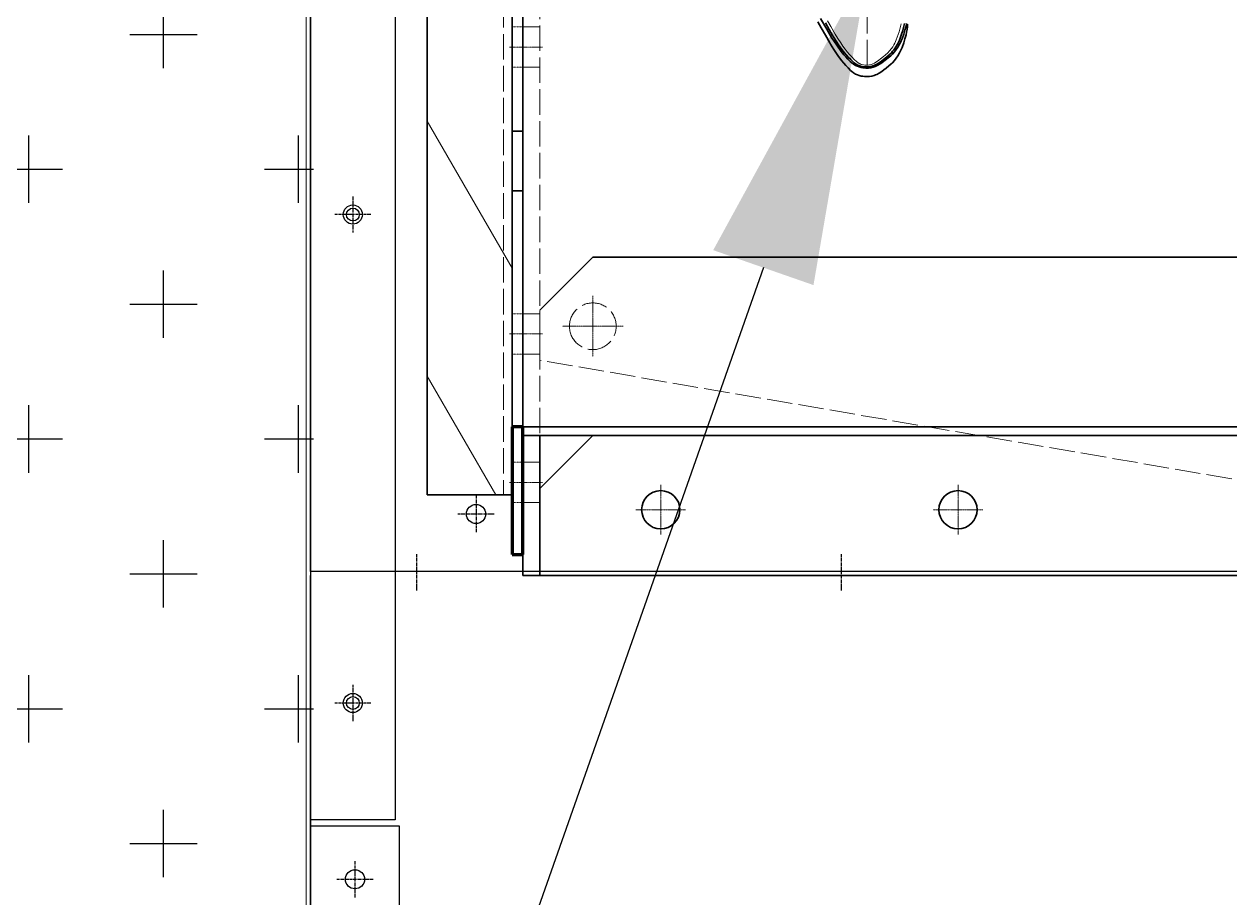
# Model space of a CAD drawing. Header units: millimetres. Extents: x 4398 to 33805, y 3079 to 23874.
# Drawn here: x 13614 to 14182, y 10170 to 10582 of the extents above; entities that cross this region are included whole.
import ezdxf

# ---------------------------------------------------------------- set-up
doc = ezdxf.new("R2010")
doc.units = ezdxf.units.MM
for name, pattern in [('CENTER', [2, 1.25, -0.25, 0.25, -0.25]), ('DASHDOT', [18.5, 12, -3, 0.5, -3]), ('DASHED', [15, 12, -3])]:
    doc.linetypes.add(name, pattern=pattern)
doc.layers.add('center', color=1, linetype='CENTER')
doc.layers.add('냉각탑_dim', color=1, linetype='Continuous')

# ---------------------------------------------------------------- blocks, each defined once
blk = doc.blocks.new('A$C55E021B5')
at = {"color": 7, "lineweight": 35}
for p, q in [((1375, 38.5), (1375, 2102.5)), ((1415, 2102.5), (1415, 38.5)), ((1370, 2070.5), (1370, 209.79)), ((1370, 2070.5), (1370, 209.79)), ((1375, 70.5), (1375, 2070.5)), ((1375, 2070.5), (1375, 209.79)), ((753, 150.5), (1337, 150.5)), ((1370, 70.5), (720, 70.5)), ((720, 66.5), (1370, 66.5)), ((753, 66.5), (1337, 66.5)), ((728, 0.5), (1362, 0.5))]:
    blk.add_line(p, q, dxfattribs=at)
at = {"color": 7, "linetype": 'DASHED', "lineweight": 13}
for p, q in [((1362, 2074.5), (1362, 66.5)), ((1370, 2074.5), (1370, 66.5)), ((1379, 1050.5), (1379, 38.5)), ((1207.82, 240.77), (1207.82, 897.17)), ((770, 0.5), (1362, 101.88))]:
    blk.add_line(p, q, dxfattribs=at)
at = {"color": 7, "linetype": 'DASHED', "lineweight": 13, "ltscale": 0.013334}
for p, q in [((1370, 258.88), (1362, 258.88)), ((1370, 239.88), (1362, 239.88)), ((1370, 123.78), (1362, 123.78)), ((1370, 104.78), (1362, 104.78)), ((1370, 53.85), (1362, 53.85)), ((1370, 34.85), (1362, 34.85))]:
    blk.add_line(p, q, dxfattribs=at)
at = {"color": 7, "linetype": 'DASHED', "lineweight": 13, "ltscale": 0.008333}
for p, q in [((1375, 258.88), (1370, 258.88)), ((1375, 239.88), (1370, 239.88)), ((1375, 123.78), (1370, 123.78)), ((1375, 104.78), (1370, 104.78)), ((1375, 53.85), (1370, 53.85)), ((1375, 34.85), (1370, 34.85))]:
    blk.add_line(p, q, dxfattribs=at)
at = {"color": 7, "linetype": 'DASHDOT', "lineweight": 13, "ltscale": 0.025999}
for p, q in [((1376.3, 249.38), (1360.7, 249.38)), ((1376.3, 114.28), (1360.7, 114.28)), ((1376.3, 44.35), (1360.7, 44.35))]:
    blk.add_line(p, q, dxfattribs=at)
at = {"color": 7, "lineweight": 13, "ltscale": 0.133334}
blk.add_line((1415, 214.47), (1375, 145.19), dxfattribs=at)
at = {"color": 7, "linetype": 'DASHED', "lineweight": 13, "ltscale": 0.046905}
blk.add_line((1370, 209.79), (1370, 181.64), dxfattribs=at)
at = {"color": 7, "lineweight": 35, "ltscale": 0.046905}
for p, q in [((1370, 181.64), (1370, 209.79)), ((1375, 181.64), (1375, 209.79))]:
    blk.add_line(p, q, dxfattribs=at)
at = {"color": 7, "lineweight": 35, "ltscale": 0.008333}
for p, q in [((1370, 209.79), (1375, 209.79)), ((1370, 181.64), (1375, 181.64)), ((1375, 70.5), (1370, 70.5)), ((1375, 10.5), (1370, 10.5))]:
    blk.add_line(p, q, dxfattribs=at)
at = {"color": 7, "lineweight": 35, "ltscale": 0.185241}
for p, q in [((1370, 181.64), (1370, 70.5)), ((1370, 181.64), (1370, 70.5)), ((1375, 181.64), (1375, 70.5))]:
    blk.add_line(p, q, dxfattribs=at)
at = {"color": 7, "lineweight": 35, "ltscale": 0.058925}
for p, q in [((1337, 150.5), (1362, 125.5)), ((1362, 41.5), (1337, 66.5))]:
    blk.add_line(p, q, dxfattribs=at)
at = {"color": 7, "linetype": 'DASHDOT', "lineweight": 13, "ltscale": 0.047667}
for p, q in [((1337, 132.19), (1337, 103.59)), ((1322.7, 117.89), (1351.3, 117.89))]:
    blk.add_line(p, q, dxfattribs=at)
at = {"color": 7, "linetype": 'DASHED', "lineweight": 13, "ltscale": 0.03936}
blk.add_line((1362, 101.88), (1362, 125.5), dxfattribs=at)
at = {"color": 7, "lineweight": 13, "ltscale": 0.10771}
blk.add_line((1415, 94.47), (1382.69, 38.5), dxfattribs=at)
at = {"color": 7, "lineweight": 35, "ltscale": 0.006667}
blk.add_line((1370, 70.5), (1370, 66.5), dxfattribs=at)
at = {"color": 7, "lineweight": 35, "ltscale": 0.1}
for p, q in [((1370, 70.5), (1370, 10.5)), ((1375, 70.5), (1375, 10.5))]:
    blk.add_line(p, q, dxfattribs=at)
at = {"color": 7, "lineweight": 140, "ltscale": 0.008333}
for p, q in [((1370, 70.5), (1375, 70.5)), ((1375, 10.5), (1370, 10.5))]:
    blk.add_line(p, q, dxfattribs=at)
at = {"color": 7, "lineweight": 140, "ltscale": 0.1}
for p, q in [((1370, 10.5), (1370, 70.5)), ((1375, 70.5), (1375, 10.5))]:
    blk.add_line(p, q, dxfattribs=at)
at = {"color": 7, "lineweight": 35, "ltscale": 0.11}
for p, q in [((1362, 66.5), (1362, 0.5)), ((1370, 0.5), (1370, 66.5))]:
    blk.add_line(p, q, dxfattribs=at)
at = {"color": 7, "lineweight": 35, "ltscale": 0.013334}
for p, q in [((1370, 66.5), (1362, 66.5)), ((1362, 0.5), (1370, 0.5))]:
    blk.add_line(p, q, dxfattribs=at)
at = {"color": 7, "linetype": 'DASHDOT', "lineweight": 13, "ltscale": 0.039}
for p, q in [((1165, 43.2), (1165, 19.8)), ((1305, 43.2), (1305, 19.8)), ((1153.3, 31.5), (1176.7, 31.5)), ((1293.3, 31.5), (1316.7, 31.5))]:
    blk.add_line(p, q, dxfattribs=at)
at = {"color": 7, "lineweight": 35, "ltscale": 0.068333}
blk.add_line((1362, 0.5), (1362, 41.5), dxfattribs=at)
at = {"color": 7, "lineweight": 35, "ltscale": 0.066667}
blk.add_line((1375, 38.5), (1415, 38.5), dxfattribs=at)
at = {"color": 7, "lineweight": 35}
for points in [[(1229.71, 262.84), (1226.79, 257.72), (1225.22, 254.98), (1224.4, 253.61), (1223.55, 252.24), (1221.82, 249.7), (1219.97, 247.22), (1218.8, 245.77), (1217.87, 244.7), (1216.84, 243.6), (1215.73, 242.53), (1215.02, 241.9), (1214.19, 241.23), (1213.73, 240.93), (1213.23, 240.64), (1212.41, 240.28), (1211.51, 239.97), (1210.57, 239.74), (1209.84, 239.61), (1209.11, 239.52), (1208.42, 239.47), (1207.72, 239.46)], [(1231.08, 261.27), (1229.48, 258.4), (1227.48, 254.89), (1225.43, 251.31), (1225.09, 250.73), (1223.56, 248.22), (1221.98, 245.9), (1221.58, 245.33), (1219.86, 243.04), (1218.83, 241.77), (1217.9, 240.7), (1216.78, 239.52), (1215.58, 238.36), (1215.04, 237.88), (1214.2, 237.21), (1213.74, 236.9), (1213.24, 236.62), (1212.42, 236.25), (1211.53, 235.94), (1210.58, 235.7), (1209.86, 235.57), (1209.12, 235.48), (1208.42, 235.43), (1207.72, 235.43)], [(1227.45, 260.71), (1225.66, 257.57), (1224.26, 255.12), (1223.54, 253.91), (1222.41, 252.11), (1221.26, 250.42), (1219.67, 248.24), (1218.45, 246.67), (1217.61, 245.66), (1216.72, 244.66), (1215.7, 243.6), (1214.61, 242.56), (1213.91, 241.96), (1213.5, 241.63), (1213.05, 241.32), (1212.2, 240.86), (1211.62, 240.63), (1211, 240.42), (1209.95, 240.18), (1208.86, 240.03), (1207.76, 239.99)], [(1189.21, 260.41), (1189.48, 259.15), (1189.99, 257.27), (1190.6, 255.37), (1191.37, 253.23), (1191.75, 252.28), (1192.11, 251.46), (1192.51, 250.64), (1193.28, 249.3), (1194.07, 248.16), (1194.94, 247.06), (1195.91, 246.02), (1196.68, 245.29), (1197.94, 244.22), (1199.34, 243.11), (1200.82, 241.99), (1201.62, 241.46), (1202.76, 240.79), (1203.37, 240.49), (1204.02, 240.21), (1205.01, 239.88), (1206.06, 239.63), (1207.18, 239.49), (1207.72, 239.46)], [(1188.76, 260.16), (1188.85, 258.9), (1189, 257.64), (1189.21, 256.39), (1189.48, 255.13), (1189.99, 253.25), (1190.6, 251.34), (1191.37, 249.2), (1192.06, 247.54), (1192.51, 246.61), (1193.3, 245.25), (1194.08, 244.11), (1194.95, 243.02), (1195.93, 241.97), (1196.7, 241.24), (1197.52, 240.54), (1198.89, 239.43), (1199.99, 238.57), (1200.93, 237.89), (1202.19, 237.07), (1203.3, 236.48), (1203.9, 236.22), (1204.53, 235.99), (1205.55, 235.7), (1206.63, 235.51), (1207.72, 235.43)], [(1190.21, 260.45), (1190.47, 259.2), (1190.8, 257.95), (1191.05, 257.11), (1191.6, 255.43), (1192.27, 253.56), (1192.63, 252.62), (1193.03, 251.7), (1193.48, 250.78), (1194.25, 249.45), (1194.73, 248.73), (1195.24, 248.03), (1195.79, 247.36), (1196.38, 246.7), (1197.64, 245.47), (1198.46, 244.77), (1200.32, 243.29), (1201.66, 242.28), (1202.38, 241.8), (1203.52, 241.13), (1204.58, 240.64), (1205.15, 240.44), (1205.73, 240.27), (1206.73, 240.07), (1207.76, 239.99)]]:
    blk.add_lwpolyline(points, dxfattribs=at)
at = {"color": 7, "linetype": 'DASHED', "lineweight": 13}
for points in [[(1207.82, 240.77), (1207.25, 240.82), (1206.68, 240.91), (1206.09, 241.06), (1205.18, 241.41), (1204.3, 241.84), (1203.64, 242.24), (1203, 242.66), (1202.24, 243.21), (1201.5, 243.78), (1200.1, 244.89), (1199.35, 245.51), (1198.11, 246.66), (1197.27, 247.56), (1196.34, 248.72), (1195.78, 249.53), (1195.27, 250.36), (1194.81, 251.22), (1194.13, 252.72), (1193.63, 254.01), (1192.75, 256.56), (1192.19, 258.41), (1191.75, 260.28)], [(1220.27, 251.31), (1221.6, 253.35), (1222.85, 255.41), (1224.95, 259.09), (1226.47, 261.74)], [(1207.82, 240.77), (1208.35, 240.78), (1208.9, 240.83), (1209.54, 240.94), (1210.62, 241.22), (1211.04, 241.38), (1211.55, 241.62), (1212.23, 242.05), (1212.85, 242.55), (1213.93, 243.53), (1215.09, 244.71), (1216.17, 245.91), (1217.19, 247.13), (1218.16, 248.38), (1219.24, 249.84), (1220.27, 251.31)]]:
    blk.add_lwpolyline(points, dxfattribs=at)
blk.add_circle((1337, 117.89), 11, dxfattribs=at)
at = {"color": 7, "lineweight": 35}
for centre in [(1165, 31.5), (1305, 31.5)]:
    blk.add_circle(centre, 9, dxfattribs=at)
blk = doc.blocks.new('A$C3FF200C2')
for p, q in [((40, 805), (0, 805)), ((0, 805), (0, 0)), ((40, 805), (40, 0)), ((40, 0), (0, 0))]:
    blk.add_line(p, q)
blk = doc.blocks.new('sound-out')
h = blk.add_hatch()
h.set_pattern_fill('CROSS', color=5, scale=10)
h.set_pattern_definition([(0, (267663.48, 183677.65), (63.5, 63.5), [31.75, -95.25]), (90, (267679.356, 183661.77), (-63.5, 63.5), [31.75, -95.25])])
h.paths.add_polyline_path([(951574.78, 172739.86), (950874.78, 172739.86), (950874.78, 169261.86), (951574.78, 169261.86)])
at = {"lineweight": 5}
for p, q in [((951573.32, 172782.08), (951573.32, 169182.08)), ((951571.32, 169260.48), (951571.32, 172741.68))]:
    blk.add_line(p, q, dxfattribs=at)
blk = doc.blocks.new('1')
for p, q in [((13748.57, 13408.34), (13748.57, 9808.34)), ((13748.57, 10323.89), (13748.57, 12629.89)), ((14848.57, 10323.89), (13748.57, 10323.89)), ((13748.57, 9821.89), (13748.57, 10321.89)), ((13790.57, 10203.89), (13748.57, 10203.89)), ((13790.57, 9821.89), (13790.57, 10203.89))]:
    blk.add_line(p, q)
for centre, radius in [((13768.57, 10491.89), 4.5), ((13768.57, 10491.89), 3), ((13826.57, 10350.89), 4.5), ((13768.57, 10261.89), 4.5), ((13768.57, 10261.89), 3), ((13769.57, 10178.89), 4.5)]:
    blk.add_circle(centre, radius)
at = {"layer": 'center'}
for p, q in [((13768.57, 10500.39), (13768.57, 10483.39)), ((13777.07, 10491.89), (13760.07, 10491.89)), ((13826.57, 10359.39), (13826.57, 10342.39)), ((13818.07, 10350.89), (13835.07, 10350.89)), ((13798.57, 10331.91), (13798.57, 10314.91)), ((13998.57, 10331.91), (13998.57, 10314.91)), ((13768.57, 10270.39), (13768.57, 10253.39)), ((13777.07, 10261.89), (13760.07, 10261.89)), ((13769.57, 10187.39), (13769.57, 10170.39)), ((13761.07, 10178.89), (13778.07, 10178.89))]:
    blk.add_line(p, q, dxfattribs=at)
at = {"layer": '냉각탑_dim'}
blk.add_solid([(13938.28, 10475.12), (14011.24, 10608.54), (13985.5, 10458.67)], dxfattribs=at)
at = {"lineweight": 5}
blk.add_blockref('sound-out', (-937824.75, -159373.73), dxfattribs=at)
at = {"xscale": -1}
blk.add_blockref('A$C55E021B5', (15218.57, 10321.39), dxfattribs=at)
blk.add_blockref('A$C3FF200C2', (13748.57, 10206.89))

msp = doc.modelspace()

# ---------------------------------------------------------------- linework, layer by layer
at = {"layer": '냉각탑_dim', "linetype": 'ByBlock', "lineweight": -2}
msp.add_lwpolyline([(13961.89, 10466.89), (13639.94, 9551.81)], dxfattribs=at)

# ---------------------------------------------------------------- block references
msp.add_blockref('1', (0, 0))

doc.saveas('drawing.dxf')
